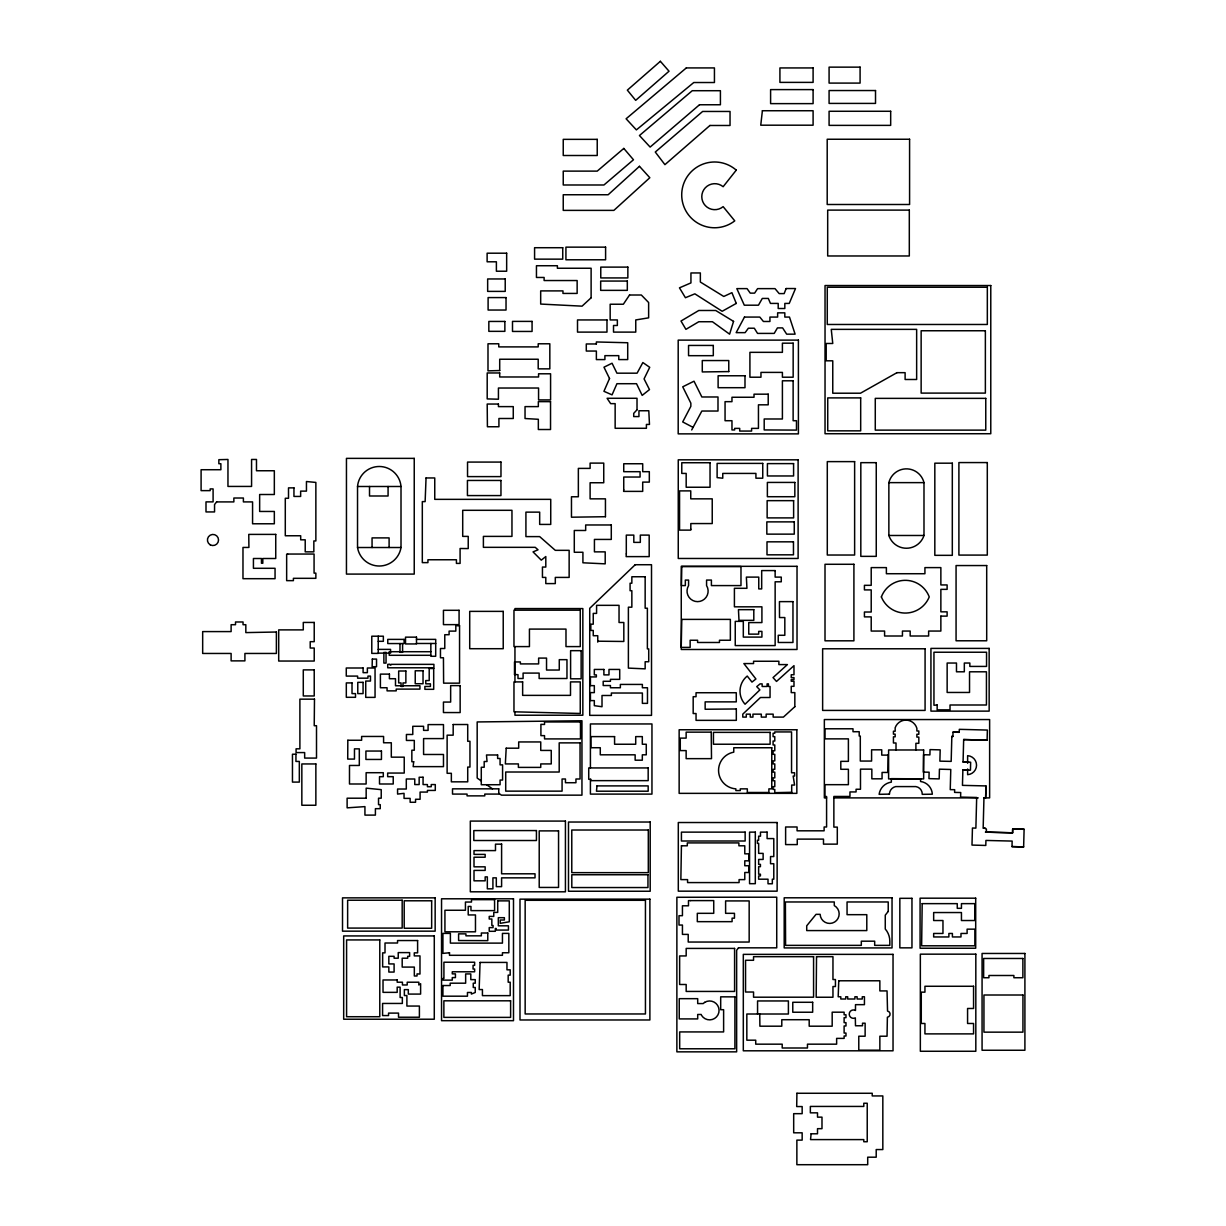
<?xml version="1.0" encoding="UTF-8"?>
<svg xmlns="http://www.w3.org/2000/svg" width="1226" height="1226" viewBox="0 0 1226 1226"><rect width="100%" height="100%" fill="white"/><g stroke="black" fill="none" stroke-linecap="round" stroke-linejoin="round"><path stroke-width="1.5" d="M985.612 828.301C979.313 828.117 989.627 827.228 985.52 832.132L1012.569 832.837L1012.676 828.96L1024.108 829.266L1023.633 846.905L1012.002 846.599L1012.155 841.082L985.919 840.438L985.796 845.45L971.988 845.082L972.448 828.025L975.881 828.117L976.678 797.482L960.586 797.099L960.724 792.532L954.594 792.41L954.671 789.697L950.242 789.621L950.778 769.484L939.438 769.177L939.177 778.893L928.956 778.633L929.124 772.211L923.316 772.104L923.546 754.726L929.906 754.894L930.044 749.607L940.189 749.868L939.882 761.147L951.177 761.392L951.836 736.397L952.924 736.428L951.836 736.397M952.908 736.474L953.031 732.106L959.238 732.274L959.314 729.332L987.374 730.068L987.099 740.167L963.651 739.554L987.099 740.121M968.555 770.081L962.87 769.928L962.456 785.36L985.949 785.927L985.643 797.758L983.957 797.758L983.16 828.24M962.87 769.928L970.44 770.173L970.655 762.235L963.069 762.036L963.667 739.508M985.643 797.758L985.934 785.973M1012.569 832.837L1012.676 828.96M953.031 732.152L959.222 732.32M963.069 762.036L968.77 762.143M985.52 832.132L1012.569 832.791M1012.002 846.599L1023.649 846.86M691.694 429.943L701.854 411.032L717.992 411.032L717.992 396.979L701.854 396.979L694.008 381.209L682.729 386.818L690.851 403.17L690.851 406.342L682.698 421.943L693.073 427.368M888.865 482.63L923.99 482.63L923.99 535.486A18.467 18.467 0 0 1 888.865 535.486L888.865 482.63A18.084 18.084 0 0 1 923.99 482.63M357.532 486.492L401.009 486.492L401.009 547.516A22.022 22.022 0 0 1 357.532 547.516L357.532 486.492A21.823 21.823 0 0 1 379.263 466.493A21.823 21.823 0 0 1 401.009 486.492M888.865 535.486L923.99 535.486M357.532 547.516L401.009 547.516M416.488 639.374L435.72 639.374L435.69 656.278L430.847 656.278L430.847 643.481M378.236 641.321L383.355 641.321L383.355 636.202L371.784 636.202L371.784 653.397L378.236 653.397L378.236 636.202M416.488 643.481L435.69 643.481M378.236 649.382L390.558 649.382L390.558 653.121L378.236 653.121M430.847 651.711L389.224 651.711L389.224 655.297L430.847 655.297M826.585 797.896L824.347 797.896L824.347 719.555L989.627 719.555L989.627 797.896L983.926 797.896M833.864 797.896L978.225 797.896M501.603 844.162L495.488 844.162L495.488 850.599L474.002 850.599L474.002 854.399L485.159 854.399L485.159 857.219L474.002 857.219L474.002 866.828L485.159 866.828L485.159 870.414L474.002 870.414L474.002 880.82L485.159 880.82L485.159 876.881L487.335 876.881L487.335 888.835L492.913 888.835L492.913 877.847L496.315 877.847L496.315 886.643L501.603 886.643L501.603 877.847L535.026 877.847L535.026 873.801L501.603 873.801L501.603 843.963M1012.661 829.006L1024.093 829.312M597.752 641.198L623.819 641.474L623.819 622.501L619.038 622.501L619.038 605.337L596.587 605.337L596.587 613.398L593.246 613.398L593.246 624.187L590.825 624.187L590.825 630.44L593.246 630.44L593.246 635.712L597.752 635.712L597.752 642.133M481.282 780.947L477.175 778.05L477.175 721.945L581.952 720.765L581.952 795.153L501.434 795.153L498.752 793.268M486.645 784.732L492.454 788.839M759.752 1014.009L759.89 1026.193L781.79 1026.193L781.79 1019.71L809.191 1019.71L809.191 1026.193L832.178 1026.193L832.178 1012.186L844.116 1012.186L844.116 1014.776L845.986 1014.776L845.986 1017.657L844.116 1017.657L844.116 1022.653L845.986 1022.653L845.986 1025.963L844.116 1025.963L844.116 1033.058L845.986 1033.058L845.986 1036.001L844.116 1036.001L844.116 1038.391L836.638 1038.391L836.638 1044.169L807.459 1044.169L807.459 1048L782.203 1048L782.203 1044.169L755.722 1044.169L755.722 1040.184L746.833 1040.184L746.833 1014.009L788.395 1014.009L788.395 1000.952L757.561 1000.952L757.561 1014.009M967.62 763.277L967.62 755.676A9.517 9.517 0 0 1 976.54 765.177A9.517 9.517 0 0 1 967.62 774.679L967.62 768.978M915.899 749.975L915.899 743.308L918.826 743.308L918.826 737.102L916.879 737.102L916.879 734.251L918.826 734.251L918.826 731.002L916.879 731.002L916.879 728.321A11.402 11.402 0 0 0 895.164 727.754L895.164 731.232L893.432 731.232L893.432 734.159L895.164 734.159L895.164 736.811L893.432 736.811L893.432 742.987L896.007 742.987L896.007 749.975M590.411 767.936L590.411 723.953L651.956 723.953L651.956 794.096L590.411 794.096L590.411 779.307M514.951 610.18L514.951 608.571L582.84 608.571L582.84 715.218L514.951 715.218L514.951 711.816M514.951 646.592L514.951 681.901M402.588 643.558L402.588 652.309L399.983 652.309L399.983 643.558M389.102 547.516L389.102 537.892L372.06 537.892L372.06 547.516M388.075 486.492L388.075 495.994L369.516 495.994L369.516 486.492M442.923 985.535L442.923 996.186L467.458 996.186L467.458 992.478L471.366 992.478L471.366 994.071L475.244 992.478L475.244 987.466L473.251 987.466L473.251 983.191L475.244 983.191L475.244 979.62L470.799 979.62L470.799 973.934L465.65 973.934L465.65 983.191L450.187 983.191L450.187 985.535L442.923 985.535M940.863 616.126L940.863 631.053L928.634 631.053L928.634 636.003L910.167 636.003L910.167 631.053L902.443 631.053L902.443 636.003L884.59 636.003L884.59 631.053L871.211 631.053L871.211 616.877L864.422 616.877L864.422 612.019L871.211 612.019L871.211 589.905L864.422 589.905L864.422 585.323L871.211 585.323L871.211 567.607L886.383 567.607L886.383 573.722L924.925 573.722L924.925 567.607L940.863 567.607L940.863 584.94L947.116 584.94L947.116 589.354L940.863 589.354L940.863 611.835L947.116 611.835L947.116 616.126L940.863 616.126M453.191 724.52L453.176 735.171L447.122 735.171L447.122 773.299L451.352 773.299L451.352 781.836L467.719 781.836L467.719 767.062L469.956 767.062L469.956 741.286L467.719 741.286L467.719 724.52L453.191 724.52M347.816 740.259L347.724 759.078L354.467 759.078L354.467 748.856L359.31 748.856L359.31 765.468L349.487 765.468L349.487 783.996L366.13 783.996L366.13 772.702L383.294 772.702L383.294 776.686L379.508 776.686L379.508 783.996L393.224 783.996L393.224 776.686L387.661 776.686L387.661 773.054L404.228 773.054L404.228 757.162L391.309 757.162L391.309 742.772L383.585 742.772L383.585 736.458L361.624 736.458L361.624 740.259L347.816 740.259M389.439 674.116L389.393 678.714L395.492 678.714L395.492 685.763L419.936 685.763L419.936 689.104L396.213 689.104L396.213 690.866L387.064 690.866L387.064 687.74L380.397 687.74L380.397 674.116L389.439 674.116M922.182 903.639L921.63 945.798L974.915 945.798L974.915 929.155L967.115 929.155L967.115 933.461L960.985 933.461L960.985 936.955L952.403 936.955L952.403 933.461L948.878 933.461L948.878 936.955L933.66 936.955L933.66 933.461L942.963 933.461L942.963 920.527L933.66 920.527L933.66 912.542L961.445 912.542L961.445 920.527L974.777 920.527L974.777 903.639L961.445 903.639L961.445 908.328L957.261 908.328L957.261 903.639L922.182 903.639M796.915 1093.27L796.701 1106.557L802.156 1106.557L802.156 1113.668L793.682 1113.668L793.682 1132.809L802.156 1132.809L802.156 1140.119L796.869 1140.119L796.869 1164.7L867.702 1164.7L867.702 1157.191L876.207 1157.191L876.207 1149.559L882.827 1149.559L882.827 1095.937L872.222 1095.937L872.222 1093.27L796.915 1093.27M681.779 566.55L681.457 585.584L685.334 585.584L685.334 580.067L688.583 580.067L688.583 585.584A10.544 10.544 0 0 0 690.728 599.116A10.544 10.544 0 0 0 704.429 599.116A10.544 10.544 0 0 0 706.574 585.584L706.574 580.067L711.402 580.067L711.402 585.584L740.979 585.584L740.979 566.55L681.779 566.55M681.426 845.802L680.859 879.609L687.571 879.609L687.571 882.582L739.079 882.582L739.079 879.609L744.78 879.609L744.78 872.483L748.749 872.483L748.749 865.74L744.78 865.74L744.78 860.821L748.749 860.821L748.749 853.832L744.78 853.832L744.78 845.802L738.895 845.802L738.895 842.906L687.296 842.906L687.296 845.802L681.426 845.802M888.16 755.109L887.869 772.441L882.061 772.441L882.061 778.817L871.839 778.817L871.839 769.146L860.483 769.146L860.483 789.253L856.07 789.253L856.07 791.935L849.955 791.935L849.955 796.456L833.864 796.456L833.864 827.106L837.297 827.106L837.297 844.132L823.489 844.132L823.489 839.12L797.252 839.12L797.252 844.591L785.621 844.591L785.621 826.983L797.069 826.983L797.069 830.814L824.117 830.814L824.117 826.983L826.585 826.983L826.585 796.517L824.899 796.517L824.899 784.671L848.392 784.671L848.392 769.284L840.806 769.284L840.806 761.346L848.392 761.346L848.392 738.864L824.945 738.864L824.945 728.78L853.005 728.78L853.005 731.723L859.211 731.723L859.211 736.06L860.3 736.06L860.3 761.055L871.594 761.055L871.594 749.822L881.739 749.822L881.739 755.109L888.16 755.109M681.779 619.391L681.212 647.389L690.146 647.389L690.146 640.248L697.594 640.248L697.594 642.485L719.463 642.485L719.463 640.248L730.359 640.248L730.359 619.391L681.779 619.391M372.306 659.082L372.137 666.714L376.535 666.714L376.535 659.082L372.306 659.082M480.071 962.425L479.151 989.551L482.431 989.551L482.431 995.635L510.2 995.635L510.2 982.21L508.177 982.21L508.177 975.145L510.2 975.145L510.2 969.827L506.966 969.827L506.966 962.425L480.071 962.425M838.768 980.785L838.186 996.769L840.806 996.769L840.806 999.006L845.725 999.006L845.725 996.769L847.687 996.769L847.687 999.006L854.89 999.006L854.89 996.769L857.127 996.769L857.127 999.006L862.261 999.006L862.261 996.769L864.437 996.769L864.437 1004.661L855.487 1004.661L855.487 1010.485L854.737 1010.132A4.214 4.214 0 0 0 849.235 1014.469A4.214 4.214 0 0 0 855.334 1017.887L855.487 1025.764L862.506 1025.764L862.506 1023.204L865.127 1023.204L865.127 1036.215L858.782 1036.215L858.782 1050.192L879.854 1050.192L879.854 1036.215L887.042 1036.215L887.379 1017.243A3.142 3.142 0 0 0 887.532 1011.036L887.042 990.914L879.854 990.914L879.854 980.785L838.768 980.785M426.05 477.956L425.131 501.618L422.311 501.618L422.311 562.627L427.935 562.627L427.935 559.761L456.424 559.761L456.424 563.408L460.087 563.408L460.087 548.497L468.225 548.574L468.225 536.39L462.708 536.39L462.708 510.307L511.962 510.307L511.962 536.39L483.396 536.39L483.396 547.332L535.21 547.332L538.045 549.815L533.034 551.884L541.279 560.159L545.8 556.543L545.8 567.056L542.444 567.056L542.444 577.415L545.8 577.415L545.8 583.591L555.301 583.591L555.301 577.415L569.14 577.415L569.14 550.336L555.301 550.336L539.67 536.605L525.923 536.605L525.923 512.131L539.67 512.131L539.67 524.421L550.735 524.421L550.735 499.35L434.755 499.35L434.755 477.956L426.05 477.956M506.2 748.197L505.342 763.921L518.383 763.921L518.383 767.399L540.743 767.399L540.743 763.921L551.256 763.921L551.256 750.435L540.743 750.435L540.743 741.945L518.69 741.945L518.69 748.197L506.2 748.197M497.725 900.88L497.71 912.389L493.756 912.389L493.756 916.404L489.22 916.404L489.22 919.01L491.841 919.01L491.841 925.492L493.067 925.492L493.067 927.607L489.22 927.607L489.22 931.3L495.304 931.3L495.304 928.48L496.208 928.48L496.208 930.074L508.438 930.074L508.438 925.814L498.323 925.814L498.323 917.692L504.376 917.692L504.376 920.006L500.239 920.006L500.239 923.331L509.28 921.799L509.28 900.88L497.725 900.88M626.302 553.891L626.134 556.619L649.182 556.619L649.182 535.103L640.324 535.103L640.324 542.382L633.811 542.382L633.811 535.103L626.302 535.103L626.302 553.891M690.82 529.234L690.759 530.122L679.556 530.122L679.556 490.89L690.759 490.89L690.759 498.844L712.229 498.844L712.229 523.563L690.82 523.563L690.82 529.234M514.506 674.423L518 674.698L518 678.499L523.088 678.499L523.088 673.089L539.134 673.089L539.134 678.499L566.964 678.499L566.964 659.665L559.271 659.665L559.271 670.04L546.535 670.04L546.535 658.086L538.628 658.086L538.628 663.91L520.376 663.91L520.376 661.948L514.506 661.948L514.506 674.423M443.061 978.501L442.923 980.126L452.271 980.126L452.271 977.597L455.428 977.597L455.428 973.873L452.271 973.873L452.271 971.789L474.631 971.789L474.631 969.03L473.067 969.03L473.067 965.337L474.631 965.337L474.631 962.226L443.919 962.226L443.919 978.501L443.061 978.501M623.743 489.864L623.62 491.381L642.7 491.381L642.7 482.109L649.32 482.109L649.32 471.688L642.7 471.688L642.7 463.75L623.743 463.75L623.743 471.688L640.079 471.688L640.079 477.037L623.743 477.037L623.743 489.864M596.985 785.897L596.464 791.199L648.171 791.199L648.171 785.897L596.985 785.897M811.106 1133.789L810.555 1139.598L863.794 1139.598L863.794 1141.743L867.226 1141.743L867.226 1103.247L863.794 1103.247L863.794 1106.434L810.355 1106.434L810.355 1112.84L817.512 1112.84L817.512 1117.147L821.987 1117.147L821.987 1128.671L817.512 1128.671L817.512 1133.789L811.106 1133.789M413.683 761.714L413.162 766.633L443.475 766.633L443.475 754.48L423.583 754.48L423.583 738.588L443.475 738.588L443.475 724.597L428.089 724.597L428.089 730.374L423.583 730.374L423.583 726.298L412.779 726.298L412.779 734.481L406.419 734.481L406.419 740.443L414.296 740.443L414.296 750.22L411.844 750.22L411.844 761.714L413.683 761.714M762.388 110.738L760.748 125.19L813.099 125.19L813.099 110.738L762.388 110.738M314.484 699.157L314.224 725.715L316.507 725.715L316.507 758.082L304.661 758.082L304.661 752.58L296.079 752.58L296.079 748.825L299.895 748.825L299.895 699.157L314.484 699.157M733.562 321.381L729.608 334.162L712.429 321.733L698.805 321.733L685.916 329.35L680.997 321.028L698.805 310.484L715.708 310.484L733.562 321.381M786.142 288.539L784.15 293.596L779.169 293.596L775.016 288.631L757.591 288.631L754.618 293.137L750.251 293.137L747.048 288.616L736.826 288.616L744.305 305.197L758.465 305.197L762.296 298.439L768.319 298.439L770.464 303.42L778.203 303.42L778.203 308.508L784.824 308.508L784.824 303.42L789.237 303.42L795.505 288.539L786.142 288.539M609.521 378.512L603.928 391.309L612.05 394.864L616.939 383.707L636.524 383.707L642.179 395.385L649.489 389.592L644.064 378.895L649.719 367.31L642.853 362.544L637.091 373.179L616.939 373.179L612.05 363.233L603.974 367.202L609.521 378.512M744.473 317.074L736.152 332.644L745.117 332.644L748.366 328.216L754.296 328.216L757.561 333.411L774.204 333.411L777.453 327.894L782.602 327.894L786.663 334.162L795.107 334.162L789.483 317.074L784.824 317.074L784.824 312.845L777.636 312.845L777.636 317.074L769.928 317.074L769.928 321.488L763.415 321.488L759.813 317.074L744.473 317.074M629.536 295.006L623.36 304.232L610.165 304.232L610.165 319.94L617.352 319.94L617.352 325.488L613.521 325.488L613.521 332.108L635.758 332.108L635.758 319.94L648.631 317.841L648.631 302.531L641.336 295.006L629.536 295.006M794.831 706.697L783.414 717.103L773.162 717.103L773.162 714.145L766.158 714.145L766.158 717.103L761.3 717.103L761.3 714.145L752.948 714.145L752.948 717.103L750.281 717.103L750.281 714.145L746.282 714.145L746.282 717.103L742.787 717.103L742.787 714.145L760.457 697.502L770.051 697.502L770.051 686.483L768.426 686.483L768.426 683.878L767.093 683.878L767.093 686.483L762.143 686.483L762.143 683.878L760.089 683.878L756.733 686.637L759.875 689.901L745.056 704.23A19.401 19.401 0 0 1 747.232 676.047L751.967 682.085L755.921 678.989L743.875 663.572L753.561 663.572L753.561 661.258L778.878 661.258L778.878 664.584L787.414 664.584L773.024 677.595L776.502 681.441L793.988 665.657L793.988 674.729L791.23 674.729L791.23 677.595L793.988 677.595L793.988 679.556L791.23 679.556L791.23 681.212L793.988 681.212L793.988 686.315L791.23 686.315L791.23 692.613L794.831 692.613L794.831 706.697M738.496 947.836L736.642 950.257L736.642 1051.847L676.875 1051.847L676.875 897.279L776.732 897.202L776.732 947.836L738.496 947.836M216.604 501.909L214.55 504.56L214.55 511.932L205.999 511.932L205.999 501.878L213.094 501.878L213.094 488.913L210.152 488.913L210.152 490.63L201.095 490.63L201.095 469.727L220.879 469.727L220.879 463.735L218.856 463.735L218.856 459.689L227.959 459.459L227.959 486.431L251.575 486.431L251.575 459.459L256.479 459.459L256.479 470.753L274.333 470.753L274.333 494.507L259.651 494.507L259.651 511.457L274.333 511.457L274.333 523.778L252.571 523.778L252.571 501.909L243.392 501.909L243.392 498.017L233.859 498.017L233.859 501.909L216.604 501.909M888.222 911.439L885.264 915.178L885.264 929.002A18.574 18.574 0 0 1 889.815 941.185L889.815 945.369L874.674 945.369L874.674 941.185L861.311 941.185L861.311 945.369L785.59 945.369L785.391 901.968L834.278 901.968L834.278 905.585A9.532 9.532 0 0 1 834.661 922.013A9.532 9.532 0 0 1 820.133 914.335L816.056 914.335L806.723 925.799L806.723 930.58L866.797 930.58L866.797 914.673L847.059 914.673L847.059 901.968L888.222 901.968L888.222 911.439M736.259 170.138L723.141 186.72A13.011 13.011 0 0 0 705.318 187.762A13.011 13.011 0 0 0 705.318 205.6A13.011 13.011 0 0 0 723.141 206.642L734.757 220.864A32.887 32.887 0 0 1 689.962 216.665A32.887 32.887 0 0 1 691.28 171.686A32.887 32.887 0 0 1 736.259 170.138M637.014 409.79L633.719 413.361L633.719 416.579L638.945 416.579L638.945 410.756L648.799 410.756L649.474 424.441L646.409 424.441L646.409 428.288L615.145 428.288L615.145 403.645L610.671 403.645L607.085 398.281L637.014 398.281L637.014 409.79M635.206 564.726L589.721 608.311L589.721 715.356L651.512 715.356L651.512 564.726L635.206 564.726M591.116 297.795L582.059 306.163L540.681 304.063L540.681 290.899L562.964 290.899L562.964 293.428L577.139 293.428L577.139 280.539L544.114 280.539L544.114 277.459L536.452 277.459L536.452 265.736L557.386 265.736L557.386 268.249L591.116 268.249L591.116 297.795M639.466 166.307L608.157 194.75L563.24 194.75L563.24 210.382L613.874 210.382L649.826 177.724L639.466 166.307M660.37 61.3L627.344 90.142L635.681 100.348L669.028 71.215L660.37 61.3M709.931 125.481L664.921 164.652L655.282 152.039L702.636 111.459L730.037 111.459L730.037 125.481L709.931 125.481M699.494 104.762L650.132 147.074L639.451 135.534L692.261 90.709L720.413 90.709L720.413 104.762L699.494 104.762M623.804 148.423L597.231 171.119L563.24 171.119L563.24 184.988L603.943 184.988L633.474 159.763L623.804 148.423M686.315 67.92L626.103 118.784L636.386 129.895L693.778 82.525L714.436 82.525L714.436 67.92L686.315 67.92M704.644 1002.378L703.172 1003.573L697.701 1003.573L697.701 998.669L679.25 998.669L679.25 1018.913L697.701 1018.913L697.701 1014.469L701.165 1014.469L701.578 1015.404A9.456 9.456 0 0 0 714.589 1018.454A9.456 9.456 0 0 0 717.654 1005.443A9.456 9.456 0 0 0 704.644 1002.378M896.957 372.673L860.483 393.209L832.76 393.209L832.76 360.812L826.201 360.812L826.201 343.479L832.76 343.479L831.259 329.365L916.65 329.365L916.65 379.493L905.11 379.493L905.11 372.673L896.957 372.673M736.259 303.42L722.175 311.281L694.866 293.842L685.426 297.719L679.465 287.849L690.943 282.899L690.943 272.954L700.352 272.954L700.352 282.041L723.784 296.462L731.922 292.677L736.259 303.42M816.531 956.678L816.179 997.244L832.96 997.244L832.96 986.532L835.442 986.532L835.442 979.528L832.96 979.528L832.96 956.678L816.531 956.678M287.635 554.045L286.654 554.167L286.654 580.649L293.397 580.649L293.397 578.32L315.864 578.32L315.864 573.124L314.071 573.124L314.071 554.045L287.635 554.045M449.498 952.755L442.923 953.384L442.923 933.4L450.386 933.4L450.386 943.116L502.445 943.116L502.445 933.4L508.836 933.4L508.836 952.755L502.445 952.755L502.445 955.299L449.498 955.299L449.498 952.755M937.154 704.996L933.951 705.241L933.951 652.232L986.547 652.232L986.547 666.423L969.843 666.423L969.843 663.036L964.326 663.036L964.326 671.802L956.479 671.802L956.479 663.036L947.146 663.036L947.146 692.46L969.536 692.46L969.536 671.802L986.44 671.802L986.44 704.996L950.027 704.996L950.027 709.854L937.154 709.854L937.154 704.996M499.702 370.528L487.994 370.865L487.994 343.786L498.767 343.786L498.767 346.897L538.199 346.897L538.199 343.786L549.83 343.786L549.83 368.857L538.199 368.857L538.199 359.233L499.702 359.233L499.702 370.528M791.69 792.287L774.786 792.67L774.786 789.437L773.085 789.437L773.085 786.648L774.786 786.648L774.786 780.763L773.085 780.763L773.085 777.851L774.786 777.851L774.786 772.15L773.085 772.15L773.085 769.315L774.786 769.315L774.786 763.921L773.085 763.921L773.085 760.871L774.786 760.871L774.786 754.327L773.085 754.327L773.085 750.756L774.786 750.756L774.786 744.964L773.085 744.964L773.085 741.025L774.786 741.025L774.786 736.657L773.085 736.657L773.085 733.225L774.786 733.225L774.786 731.937L791.552 731.937L791.552 772.778L794.586 772.778L794.586 776.058L793.161 776.058L794.586 785.054L791.69 785.054L791.69 792.287M889.432 794.111L879.119 794.325A14.222 14.222 0 0 1 891.333 782.142L891.333 778.648L920.557 778.847L920.557 781.498A13.455 13.455 0 0 1 932.327 794.203L922.243 794.341A7.494 7.494 0 0 0 915.822 786.586L895.7 786.586A7.877 7.877 0 0 0 889.432 794.111M276.386 632.018L245.828 632.601L245.828 624.708L243.039 624.708L243.039 621.98L235.515 621.98L235.515 624.708L231.116 624.708L231.116 631.589L202.673 631.589L202.673 653.458L231.116 653.458L231.116 660.875L244.909 660.875L244.909 653.458L276.386 653.458L276.386 632.018M728.765 371.585L702.283 371.938L702.283 360.551L728.765 360.551L728.765 371.585M605.445 516.713L571.469 517.203L571.469 496.775L578.35 496.775L578.35 468.393L590.104 468.393L590.104 463.106L603.744 463.106L603.744 482.753L590.104 482.753L590.104 498.844L605.445 498.844L605.445 516.713M690.59 900.604L688.476 900.635L688.476 905.799L682.438 905.799L682.438 915.684L679.005 915.684L679.005 925.048L682.438 925.048L682.438 934.396L688.215 934.396L688.215 942.043L749.163 942.043L749.163 900.926L725.608 900.926L725.608 913.324L734.466 913.324L734.466 918.167L732.091 918.167L732.091 921.661L697.303 921.661L697.303 913.324L713.731 913.324L713.731 900.604L690.59 900.604M736.32 708.98L705.149 709.256L705.149 701.87L736.274 701.87L736.274 692.736L696.046 692.736L696.046 696.705L693.18 696.705L693.18 713.532L696.046 713.532L696.046 720.352L736.32 720.352L736.32 708.98M860.085 67.139L829.082 67.139L829.082 83.092L860.085 83.092L860.085 67.139M813.099 67.936L779.92 67.936L779.92 82.387L813.099 82.387L813.099 67.936M813.099 89.605L770.602 89.605L770.602 103.628L813.099 103.628L813.099 89.605M875.517 90.54L829.082 90.54L829.082 103.413L875.517 103.413L875.517 90.54M890.674 111.275L829.082 111.275L829.082 125.374L890.674 125.374L890.674 111.275M909.585 139.243L827.198 139.243L827.198 204.497L909.585 204.497L909.585 139.243M597.231 139.35L563.24 139.35L563.24 155.503L597.231 155.503L597.231 139.35M909.309 210.106L827.688 210.106L827.688 255.973L909.309 255.973L909.309 210.106M605.598 247.146L565.922 247.146L565.922 259.789L605.598 259.789L605.598 247.146M562.734 247.713L534.582 247.713L534.582 259.146L562.734 259.146L562.734 247.713M506.66 253.2L487.12 253.2L487.12 261.797L496.392 261.797L496.392 271.222L506.66 271.222L506.66 253.2M627.85 267.115L600.771 267.115L600.771 277.934L627.85 277.934L627.85 267.115M505.219 278.961L487.657 278.961L487.657 291.39L505.219 291.39L505.219 278.961M627.314 281.06L600.679 281.06L600.679 290.363L627.314 290.363L627.314 281.06M990.777 285.535L825.037 285.535L825.037 433.728L990.777 433.728L990.777 285.535M987.328 287.236L827.274 287.236L827.274 324.476L987.328 324.476L987.328 287.236M506.031 297.581L488.101 297.581L488.101 310.04L506.031 310.04L506.031 297.581M606.977 319.94L577.507 319.94L577.507 332.108L606.977 332.108L606.977 319.94M532.069 321.396L512.499 321.396L512.499 331.449L532.069 331.449L532.069 321.396M504.867 321.442L488.837 321.442L488.837 331.342L504.867 331.342L504.867 321.442M985.367 330.759L921.14 330.759L921.14 393.102L985.367 393.102L985.367 330.759M798.402 340.123L678.193 340.123L678.193 433.866L798.402 433.866L798.402 340.123M793.161 343.173L782.403 343.173L782.403 352.337L749.914 352.337L749.914 377.21L760.963 377.21L760.963 372.397L782.403 372.397L782.403 377.21L793.161 377.21L793.161 343.173M596.372 343.97L586.289 343.97L586.289 351.05L596.372 351.05L596.372 359.586L604.908 359.586L604.908 355.647L618.778 355.647L618.778 359.586L627.712 359.586L627.712 342.744L596.372 341.962L596.372 343.97M713.302 345.441L688.552 345.441L688.552 355.678L713.302 355.678L713.302 345.441M499.702 372.965L487.197 372.965L487.197 398.91L498.43 399.216L498.43 388.029L538.566 388.029L538.566 399.906L550.581 399.906L550.581 373.792L538.566 373.792L538.566 376.98L499.702 376.98L499.702 372.965M744.994 375.769L718.114 375.769L718.114 387.692L744.994 387.692L744.994 375.769M793.13 380.796L782.403 380.796L782.403 418.985L764.196 418.985L764.196 429.943L796.486 430.096L796.486 420.717L793.13 420.717L793.13 380.796M768.212 394.174L754.021 394.174L754.021 397.255L731.968 397.255L731.968 401.668L725.056 401.668L725.056 420.717L731.968 420.717L731.968 429.943L734.65 429.943L734.65 428.38L739.707 428.38L739.707 431.062L751.599 431.062L751.599 428.38L758.45 428.38L758.45 404.825L768.212 404.825L768.212 394.174M860.683 397.898L827.734 397.898L827.734 430.847L860.683 430.847L860.683 397.898M985.765 398.373L875.272 398.373L875.272 430.127L985.765 430.127L985.765 398.373M550.535 401.638L538.337 401.638L538.337 406.618L525.034 406.618L525.034 418.526L538.337 419.292L538.337 429.514L550.535 429.514L550.535 401.638M498.43 404.044L487.197 404.044L487.412 426.755L498.921 426.755L498.921 418.495L513.265 418.495L513.265 406.618L498.43 406.618L498.43 404.044M414.235 458.371L346.452 458.371L346.452 574.09L414.235 574.09L414.235 458.371M798.111 459.827L678.254 459.827L678.254 558.474L798.111 558.474L798.111 459.827M854.629 461.62L827.289 461.62L827.289 555.026L854.629 555.026L854.629 461.62M500.974 462.079L467.535 462.079L467.535 476.608L500.974 476.608L500.974 462.079M987.298 462.57L958.901 462.57L958.901 555.087L987.298 555.087L987.298 462.57M710.038 462.738L681.779 462.738L681.779 473.42L686.177 473.42L686.177 487.243L710.038 487.243L710.038 462.738M876.253 462.662L860.821 462.662L860.821 556.359L876.253 556.359L876.253 462.662M762.741 463.397L717.118 463.397L717.118 477.634L722.758 478.201L722.758 473.42L755.921 473.42L755.921 478.201L762.741 478.201L762.741 463.397M952.311 463.183L934.825 463.183L934.825 555.332L952.311 555.332L952.311 463.183M793.59 463.612L767.415 463.612L767.415 475.964L793.59 475.964L793.59 463.612M500.959 480.454L467.428 480.454L467.428 495.58L500.959 495.58L500.959 480.454M794.831 482.431L767.369 482.431L767.369 496.714L794.831 496.714L794.831 482.431M293.949 487.871L288.508 487.871L288.508 498.277L285.29 498.277L285.29 535.762L300.692 535.762L300.692 539.808L305.213 539.808L305.213 551.853L313.841 551.853L313.841 540.942L315.864 540.942L315.864 482.431L306.454 481.527L306.454 491.12L300.646 491.12L300.646 496.438L293.949 496.438L293.949 487.871M793.62 500.652L767.139 500.652L767.139 517.893L793.62 517.893L793.62 500.652M794.264 521.878L766.832 521.878L766.832 534.138L794.264 534.138L794.264 521.878M611.284 524.973L585.676 524.973L585.676 530.475L574.289 530.475L574.289 552.267L582.917 552.267L582.917 562.795L605.2 563.853L605.2 551.869L594.426 551.869L594.426 539.425L611.284 539.425L611.284 524.973M275.743 534.398L248.771 534.398L248.909 547.44L242.978 547.44L242.978 578.687L275.053 578.687L275.053 568.297L253.43 568.297L253.43 558.504L261.46 558.504L261.46 563.24L262.808 563.24L262.808 558.504L275.743 558.504L275.743 534.398M793.467 541.831L767.001 541.831L767.001 554.826L793.467 554.826L793.467 541.831M853.909 564.282L825.006 564.282L825.006 640.815L853.909 640.815L853.909 564.282M986.7 565.554L956.065 565.554L956.065 640.784L986.7 640.784L986.7 565.554M797.023 566.32L681.258 566.32L681.258 649.489L797.023 649.489L797.023 566.32M775.139 570.58L761.683 570.58L761.683 588.909L758.756 588.909L758.756 577.109L746.373 577.109L746.94 588.296L734.405 588.296L734.405 606.824L761.913 606.824L761.913 622.578L748.749 622.578L748.749 634.133L758.679 634.133L758.679 631.39L761.913 631.39L761.913 637.091L743.308 637.091L743.308 621.367L735.248 621.367L735.248 645.581L775.139 645.581L775.139 581.798L781.269 581.798L781.269 577.109L775.139 577.109L775.139 570.58M645.152 576.756L631.85 576.756L631.85 583.224L630.087 583.224L630.087 590.702L631.85 590.702L631.85 607.192L628.386 607.192L628.386 668.109L645.152 668.86L645.152 661.749L648.723 661.749L648.723 648.891L647.374 648.891L647.374 608.219L645.152 608.219L645.152 576.756M792.961 601.629L779.445 601.629L779.506 617.552L784.824 617.552L784.824 635.283L778.249 635.283L778.249 642.485L792.961 642.485L792.961 601.629M753.806 609.659L738.45 609.659L738.987 620.341L753.806 620.341L753.806 609.659M580.266 610.18L513.97 610.18L513.97 646.592L529.433 646.592L529.433 629.091L565.983 629.091L565.983 646.592L580.266 646.592L580.266 610.18M459.076 610.303L443.444 610.303L443.444 624.632L459.076 624.632L459.076 610.303M503.227 611.376L469.711 611.376L469.711 648.707L503.227 648.707L503.227 611.376M314.224 622.44L303.282 622.44L303.282 629.888L278.7 629.888L278.7 661.044L314.224 661.044L314.224 648.033L310.209 648.033L310.209 641.673L314.224 641.673L314.224 622.44M459.551 625.72L455.811 625.72L455.811 631.114L449.099 631.114L449.099 634.716L444.777 634.716L444.777 648.508L440.456 648.508L440.456 657.764L443.444 657.764L443.613 683.158L459.551 683.158L459.551 625.72M416.488 637.152L405.515 637.152L405.515 643.941L416.488 643.941L416.488 637.152M404.12 639.39L387.768 639.39L387.768 643.558L404.12 643.558L404.12 639.39M989.152 648.401L930.932 648.401L930.932 711.126L989.152 711.126L989.152 648.401M925.078 648.784L822.631 648.784L822.631 710.421L925.078 710.421L925.078 648.784M581.139 650.669L570.596 650.669L570.596 678.806L581.139 678.806L581.139 650.669M386.052 652.462L383.876 652.462L383.876 663.082L386.052 663.082L386.052 652.462M389.286 664.354L387.722 664.354L387.722 667.802L433.912 667.802L433.912 664.354L390.787 664.354L390.787 665.182L389.286 664.354M363.095 668.001L346.268 668.001L346.268 676.093L357.609 676.093L357.609 678.177L367.953 678.177L367.953 676.093L370.482 676.093L370.482 681.043L365.731 681.043L365.731 697.379L375.049 697.379L375.049 668.001L367.371 668.001L367.371 672.66L363.095 672.66L363.095 668.001M433.697 668.507L429.207 668.507L429.207 680.553L425.744 680.553L425.805 683.832L430.418 683.832L430.418 686.453L424.87 686.453L424.87 689.318L433.697 689.318L433.697 668.507M603.897 669.442L594.319 669.442L594.319 674.882L596.357 674.882L596.357 676.921L590.426 676.921L590.426 685.64L594.319 685.64L594.319 692.613L590.426 692.613L590.426 700.598L594.319 700.598L594.319 705.67L602.012 706.728L602.012 695.494L611.376 695.494L611.376 693.027L642.378 693.027L642.378 703.372L647.481 703.372L647.481 687.755L642.378 687.755L642.378 684.43L620.356 684.43L620.356 687.755L610.441 687.755L610.441 685.533L603.192 685.533L603.192 681.288L610.441 681.288L610.441 679.357L619.712 679.357L619.712 669.442L608.985 669.442L608.985 674.882L603.897 674.882L603.897 669.442M314.224 669.886L303.282 669.886L303.282 695.97L314.224 695.97L314.224 669.886M423.031 670.791L415.231 670.791L415.231 683.74L423.031 683.74L423.031 670.791M405.867 671.005L398.68 671.005L398.68 682.913L401.04 682.913L401.04 686.437L403.002 686.437L403.002 682.913L405.867 682.913L405.867 671.005M522.644 681.901L513.97 681.901L513.97 711.8L580.266 713.471L580.266 681.901L570.504 681.901L570.504 695.372L522.644 695.372L522.644 681.901M363.065 682.346L357.777 682.346L357.777 693.61L363.065 693.61L363.065 682.346M352.015 682.913L346.314 682.913L346.314 697.303L355.509 697.303L355.509 693.61L352.015 693.61L352.015 682.913M460.148 685.61L450.647 685.61L450.647 702.069L443.444 702.069L443.444 712.551L460.148 712.567L460.148 685.61M580.48 721.945L544.528 721.945L544.528 724.474L540.911 724.351L540.911 735.631L544.528 735.631L544.528 738.91L580.48 738.91L580.48 721.945M796.839 729.761L679.143 729.761L679.143 793.36L796.839 793.36L796.839 729.761M711.218 732.152L686.146 732.152L686.146 738.113L680.277 738.113L680.277 750.588L686.146 750.588L686.146 758.649L711.509 758.649L711.218 732.152M770.112 732.366L713.44 732.366L713.44 744.228L770.112 744.228L770.112 732.366M614.578 736.611L590.871 736.611L590.963 747.722L600.28 747.722L600.28 754.818L635.145 754.818L635.145 760.197L642.317 760.197L642.317 754.818L646.271 754.818L646.271 744.243L642.317 744.243L642.317 736.611L635.712 736.611L635.712 744.243L614.578 744.243L614.578 736.611M580.051 742.879L559.194 742.879L559.194 772.028L505.71 772.012L505.71 791.138L562.075 791.138L562.075 779L565.462 779L565.462 782.724L575.944 782.724L575.944 779L580.051 779L580.051 742.879M771.767 747.753L733.761 747.753L733.761 752.166A18.513 18.513 0 0 0 735.861 788.854L735.861 790.571L740.274 790.571L740.274 788.854L747.324 788.854L747.324 792.486L768.886 792.486L768.886 788.854L771.767 788.854L771.767 747.753M923.653 749.975L888.605 749.975L888.605 778.908L923.653 778.908L923.653 749.975M381.455 751.048L365.915 751.048L365.915 759.446L381.455 759.446L381.455 751.048M295.941 754.22L292.462 754.22L292.462 782.096L299.328 782.096L299.328 761.438L295.941 761.438L295.941 754.22M497.633 754.986L486.492 754.986L487.029 761.515L484.193 761.515L484.193 767.261L481.282 767.261L481.282 784.732L500.07 784.732L500.07 780.058L502.583 780.058L502.583 764.855L500.07 764.855L500.07 758.48L497.633 758.48L497.633 754.986M315.864 763.951L301.841 763.951L301.841 805.252L315.864 805.252L315.864 763.951M648.171 767.936L588.725 767.936L588.725 779.307L590.871 779.307L590.871 780.64L648.171 780.64L648.171 767.936M423.062 777.253L419.154 777.253L419.154 784.563L414.756 784.563L414.756 779L406.296 779L406.296 789.023L397.576 789.023L397.576 794.08L404.044 793.345L404.044 798.387L410.143 798.387L410.143 802.264L415.553 802.264L415.553 799.275L420.089 799.275L420.089 792.073L427.414 792.073L427.414 790.433L435.291 790.433L435.291 784.563L431.23 784.563L431.23 786.724L427.414 786.724L427.414 784.563L423.062 784.563L423.062 777.253M498.752 788.839L452.517 788.839L452.517 794.08L467.06 794.08L467.06 795.873L484.776 795.873L484.776 794.08L498.752 794.08L498.752 788.839M366.16 798.203L347.111 798.203L347.127 807.842L364.934 806.616L364.934 815.106L375.401 815.106L375.401 808.67L380.244 808.67L380.244 804.654L378.527 804.654L378.527 798.203L381.225 798.203L381.225 789.651L366.16 788.149L366.16 798.203M565.431 821.083L470.324 821.083L470.324 891.808L565.431 891.808L565.431 821.083M650.194 822.033L568.496 822.033L568.496 891.241L650.194 891.241L650.194 822.033M777.131 822.523L678.3 822.523L678.3 891.164L777.131 891.164L777.131 822.523M648.309 830.017L571.776 830.017L571.776 872.651L648.309 872.651L648.309 830.017M536.436 830.569L473.818 830.569L473.818 840.515L536.436 840.515L536.436 830.569M558.55 830.891L539.21 830.891L539.21 887.44L558.55 887.44L558.55 830.891M745.147 832.132L681.426 832.132L681.426 841.005L745.147 841.005L745.147 832.132M755.308 832.132L749.561 832.132L749.561 883.685L755.308 883.685L755.308 832.132M767.093 832.132L760.442 832.132L760.503 836.178L758.649 836.178L758.649 840.239L757.407 840.239L757.407 843.365L758.649 843.365L758.649 853.388L763.124 853.388L763.124 859.441L758.649 859.441L758.649 864.376L760.426 864.376L760.426 866.659L758.649 866.659L758.649 874.199L760.426 874.199L760.426 875.931L758.649 875.931L758.649 879.195L768.012 879.195L768.012 883.777L772.334 883.777L772.334 879.195L773.79 879.195L773.79 863.717L770.541 863.717L770.541 856.545L773.79 856.545L773.79 838.584L767.093 838.584L767.093 832.132M647.956 874.751L571.806 874.751L571.806 887.547L647.956 887.547L647.956 874.751M435.153 897.861L342.514 897.861L342.514 931.162L435.153 931.162L435.153 897.861M892.038 897.8L784.196 897.8L784.196 947.928L892.038 947.928L892.038 897.8M911.96 898.321L899.838 898.321L899.838 947.851L911.96 947.851L911.96 898.321M975.697 898.183L920.082 898.183L920.082 948.234L975.697 948.234L975.697 898.183M513.495 898.796L441.544 898.796L441.544 1020.676L513.495 1020.676L513.495 898.796M649.887 899.148L519.993 899.148L519.993 1019.971L649.887 1019.971L649.887 899.148M494.568 899.654L471.489 899.654L471.489 902.045L465.436 902.045L465.436 910.259L444.931 910.259L444.931 931.806L475.473 931.806L475.473 914.948L468.209 914.948L468.209 906.443L470.968 906.443L470.968 910.612L494.599 910.612L494.568 899.654M402.174 900.221L347.632 900.221L347.632 928.082L402.174 928.082L402.174 900.221M645.443 900.298L525.157 900.298L525.157 1013.963L645.443 1013.963L645.443 900.298M431.659 900.788L404.197 900.788L404.197 928.251L431.659 928.251L431.659 900.788M487.779 933.001L481.358 933.001L481.358 935.836L465.941 935.836L465.941 933.86L458.601 933.86L458.601 940.541L487.779 940.648L487.779 933.001M434.28 935.928L343.678 935.928L343.678 1019.22L434.28 1019.22L434.28 935.928M379.784 939.928L346.59 939.928L346.59 1016.722L379.784 1016.722L379.784 939.928M417.606 940.541L397.546 940.541L397.546 943.009L385.01 943.009L385.01 952.847L382.65 952.847L382.65 966.916L388.841 966.916L388.841 972.065L394.098 972.065L394.098 963.927L388.841 963.927L388.841 956.311L394.098 956.311L394.098 958.211L398.235 958.211L398.235 952.602L409.622 952.602L409.622 956.311L407.706 956.311L407.706 958.211L402.189 958.211L402.189 967.084L414.327 967.084L414.327 975.988L417.039 975.988L417.039 973.888L419.982 974.026L419.982 955.897L414.281 955.897L414.281 952.847L417.606 952.847L417.606 940.541M734.589 948.418L686.177 948.418L686.177 955.943L679.633 955.943L679.633 984.493L686.177 984.493L686.177 991.436L734.589 991.436L734.589 948.418M1024.905 953.46L982.072 953.46L982.072 1050.253L1024.905 1050.253L1024.905 953.46M975.819 954.165L920.343 954.165L920.343 1051.264L975.819 1051.264L975.819 954.165M893.034 954.364L743.308 954.364L743.308 1050.805L893.034 1050.805L893.034 954.364M813.574 956.678L753.546 956.678L753.546 960.28L745.546 960.28L745.546 992.018L753.546 992.018L753.546 997.198L813.574 997.198L813.574 956.678M1022.882 958.471L983.635 958.471L983.635 977.735L988.938 977.735L988.938 975.498L1013.887 975.498L1013.887 977.735L1022.882 977.735L1022.882 958.471M397.178 979.972L383.018 979.972L383.018 992.355L397.178 992.355L397.178 987.16L400.12 987.16L400.12 997.489L402.343 997.489L402.343 1003.45L382.589 1003.45L382.589 1015.572L388.55 1015.572L388.55 1013.105L398.511 1013.105L398.511 1017.228L419.399 1017.228L419.399 1006.056L406.894 1006.056L406.894 995.543L404.365 995.543L404.365 989.627L408.319 989.627L408.319 994.087L420.61 994.087L420.61 983.727L418.832 984.968L418.832 982.21L407.201 982.21L407.201 984.968L402.435 984.968L402.435 982.21L397.178 982.21L397.178 979.972M973.567 986.271L924.94 986.271L924.94 992.156L921.278 992.156L921.278 1023.48L924.94 1023.48L924.94 1033.886L973.567 1033.886L973.567 1023.48L967.575 1023.48L967.575 1008.477L973.567 1008.477L973.567 986.271M1022.944 995.006L983.942 995.006L983.942 1032.154L1022.944 1032.154L1022.944 995.006M734.91 996.876L720.689 996.83L720.689 1009.703L723.616 1009.703L723.616 1031.924L679.679 1031.924L679.679 1048.782L734.91 1048.782L734.91 996.876M510.614 1000.814L443.873 1000.814L443.873 1017.381L510.614 1017.381L510.614 1000.814M812.669 1002.286L792.778 1002.286L792.778 1012.232L812.669 1012.232L812.669 1002.286M881.371 596.924A25.823 25.823 0 0 0 929.247 596.924A25.562 25.562 0 0 0 881.371 596.924M210.213 544.804A5.548 5.548 0 0 0 218.534 539.992A5.548 5.548 0 0 0 210.213 535.18A5.548 5.548 0 0 0 210.213 544.804"/></g></svg>
